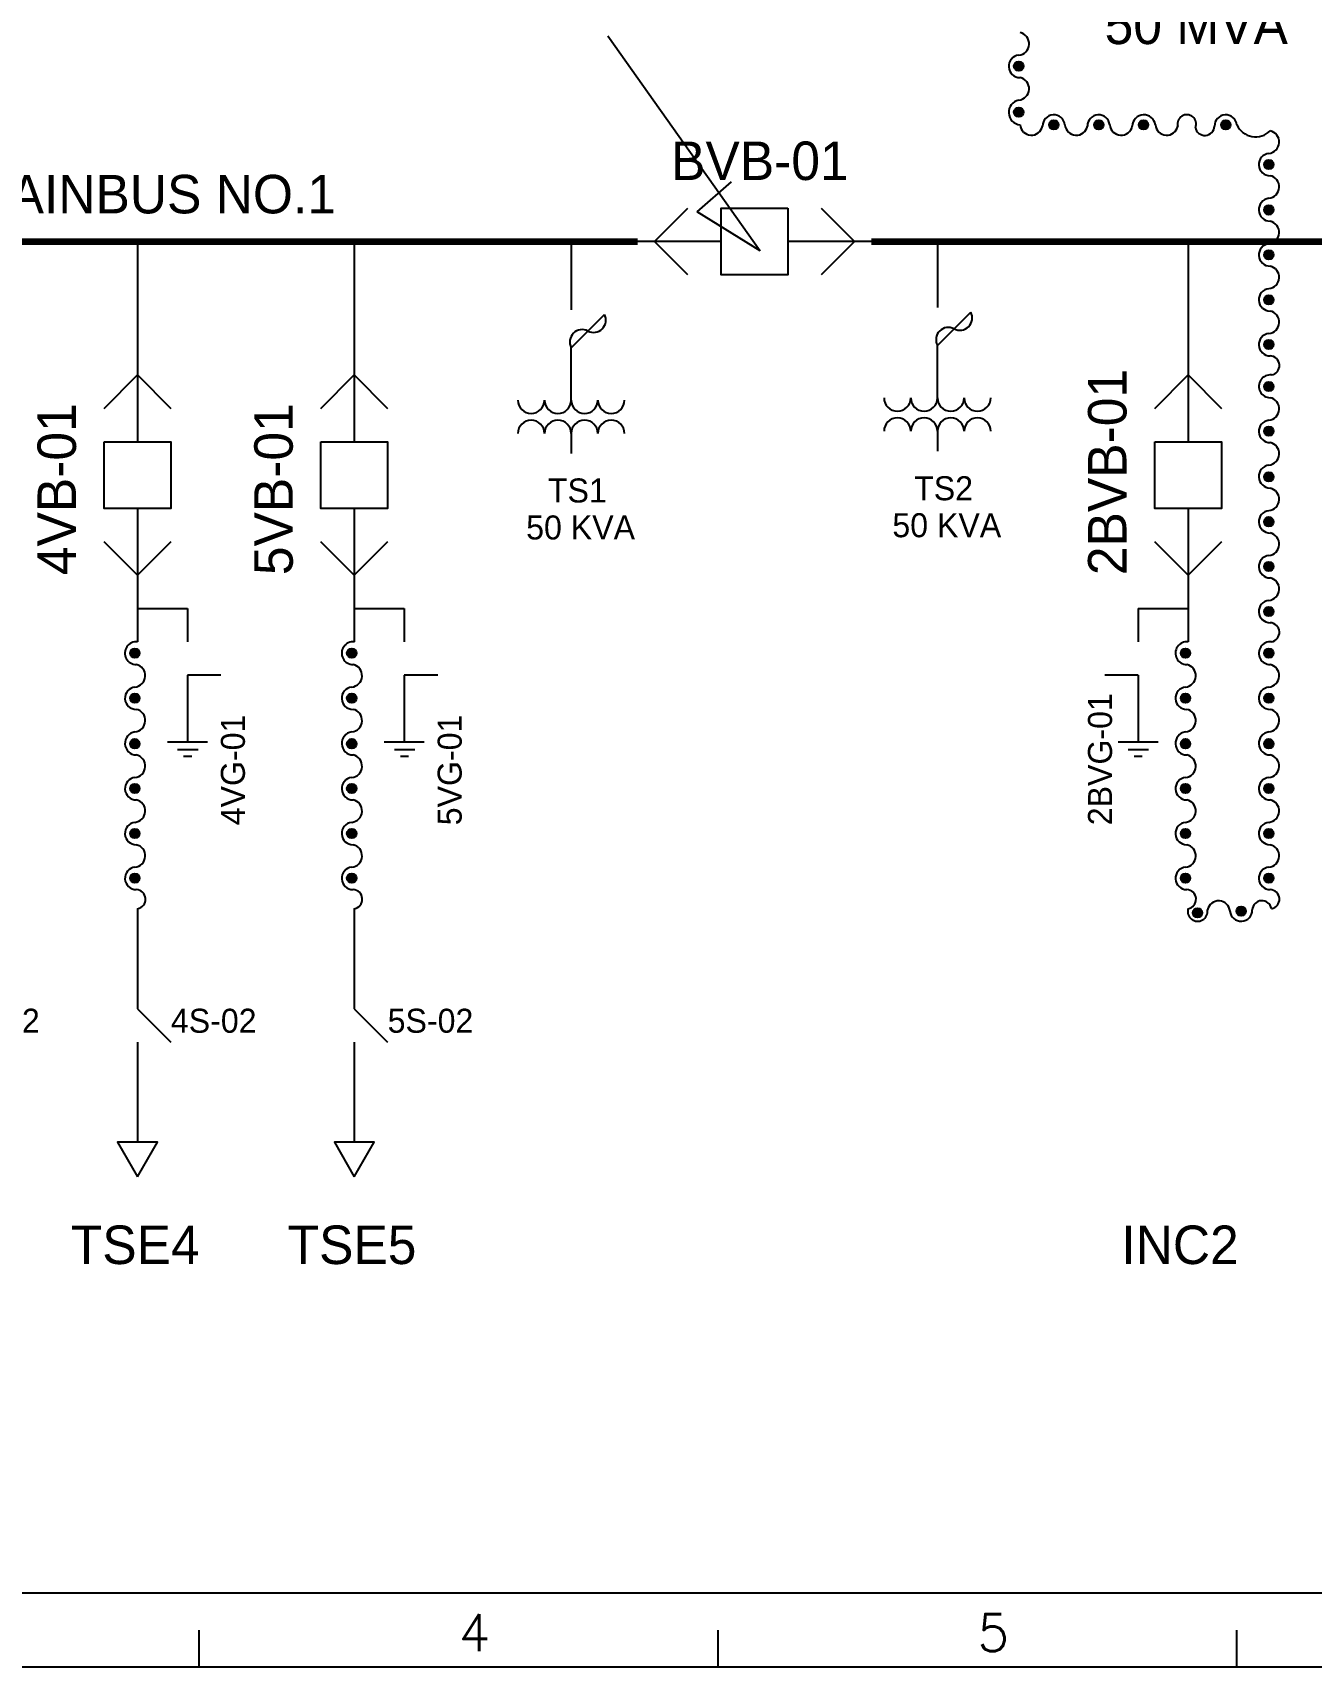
# Model space of a CAD drawing. Extents: x 462 to 1821, y -476 to 419.
# Drawn here: x 803.3 to 975.9, y -476.3 to -255.7 of the extents above; entities that cross this region are included whole.
import ezdxf

# ---------------------------------------------------------------- set-up
doc = ezdxf.new("R2010")
doc.units = 0
doc.header["$LTSCALE"] = 2
doc.header["$MEASUREMENT"] = 0
doc.layers.get('0').update_dxf_attribs({"linetype": 'CONTINUOUS'})
for name, color, linetype in [('F4', 62, 'CONTINUOUS'), ('F5', 4, 'CONTINUOUS'), ('SUB115KV', 7, 'CONTINUOUS')]:
    doc.layers.add(name, color=color, linetype=linetype)
doc.styles.add('SIMPLEX', font='simplex')

# ---------------------------------------------------------------- blocks, each defined once
blk = doc.blocks.new('SW-WIVE')
at = {"linetype": 'Continuous'}
for p, q in [((150, -65), (150, -60)), ((220, -65), (220, -60)), ((290, -65), (290, -60))]:
    blk.add_line(p, q, dxfattribs=at)
at = {"layer": 'SUB115KV', "linetype": 'Continuous'}
for p, q in [((500, -55), (-60, -55)), ((510, -65), (-70, -65))]:
    blk.add_line(p, q, dxfattribs=at)
at = {"linetype": 'Continuous', "style": 'SIMPLEX'}
for s, p in [('4', (185, -62.83)), ('5', (255, -62.83))]:
    blk.add_text(s, height=5, dxfattribs=at).set_placement(p)
blk = doc.blocks.new('GR')
for p, q in [((0, 0), (0, -0.5)), ((-0.3, -0.5), (0.3, -0.5)), ((-0.149, -0.614), (0.159, -0.614)), ((-0.059, -0.716), (0.064, -0.716))]:
    blk.add_line(p, q)
blk = doc.blocks.new('GR1')
at = {"xscale": 5, "yscale": 5, "zscale": 5}
blk.add_blockref('GR', (0, 0), dxfattribs=at)
blk = doc.blocks.new('TR')
for p, q in [((0, -0.5), (0, 0)), ((0, -1.5), (0, -0.5)), ((0, -4), (0, -5.5))]:
    blk.add_line(p, q)
for centre, start, end in [((-3, -1.5), 180, 0), ((-1, -1.5), 180, 0), ((1, -1.5), 180, 0), ((3, -1.5), 180, 0), ((-3, -4), 0, 180), ((-1, -4), 0, 180), ((1, -4), 0, 180), ((3, -4), 0, 180)]:
    blk.add_arc(centre, 1, start, end)

msp = doc.modelspace()

# ---------------------------------------------------------------- linework, layer by layer
at = {"linetype": 'Continuous'}
for p, q in [((880.93, -256.14), (901.49, -285.15)), ((893.02, -279.88), (897.64, -275.82)), ((901.49, -285.15), (893.02, -279.88))]:
    msp.add_line(p, q, dxfattribs=at)
for p, q in [((935.87, -259.92), (935.87, -260.61)), ((936.02, -259.83), (936.02, -260.72)), ((936.18, -259.7), (936.18, -260.8)), ((936.35, -259.64), (936.35, -260.89)), ((936.54, -259.66), (936.54, -260.8)), ((936.73, -259.75), (936.73, -260.74)), ((936.9, -259.89), (936.9, -260.61)), ((935.87, -266.1), (935.87, -266.79)), ((936.02, -266.01), (936.02, -266.9)), ((936.18, -265.89), (936.18, -266.98)), ((936.35, -265.82), (936.35, -267.07)), ((936.54, -265.84), (936.54, -266.98)), ((936.73, -265.93), (936.73, -266.92)), ((936.9, -266.08), (936.9, -266.79)), ((941.74, -268.11), (940.49, -268.11)), ((941.68, -267.94), (940.58, -267.94)), ((941.72, -268.3), (940.58, -268.3)), ((941.63, -268.49), (940.64, -268.49)), ((941.55, -267.78), (940.66, -267.78)), ((941.47, -267.63), (940.77, -267.63)), ((941.49, -268.66), (940.77, -268.66)), ((947.79, -268.11), (946.55, -268.11)), ((947.73, -267.94), (946.63, -267.94)), ((947.77, -268.3), (946.63, -268.3)), ((947.69, -268.49), (946.69, -268.49)), ((947.6, -267.78), (946.72, -267.78)), ((947.52, -267.63), (946.82, -267.63)), ((947.54, -268.66), (946.82, -268.66)), ((953.84, -268.11), (952.6, -268.11)), ((953.78, -267.94), (952.68, -267.94)), ((953.82, -268.3), (952.68, -268.3)), ((953.74, -268.49), (952.75, -268.49)), ((953.65, -267.78), (952.77, -267.78)), ((953.57, -267.63), (952.87, -267.63)), ((953.59, -268.66), (952.87, -268.66)), ((964.94, -268.11), (963.69, -268.11)), ((964.87, -267.94), (963.78, -267.94)), ((964.92, -268.3), (963.78, -268.3)), ((964.83, -268.49), (963.84, -268.49)), ((964.75, -267.78), (963.86, -267.78)), ((964.66, -267.63), (963.97, -267.63)), ((964.68, -268.66), (963.97, -268.66)), ((969.62, -273.16), (969.62, -273.86)), ((969.77, -273.08), (969.77, -273.96)), ((969.93, -272.95), (969.93, -274.05)), ((970.1, -272.89), (970.1, -274.13)), ((970.29, -272.91), (970.29, -274.05)), ((970.48, -272.99), (970.48, -273.98)), ((970.65, -273.14), (970.65, -273.86)), ((887.24, -283.9), (891.74, -279.4)), ((909.74, -279.4), (914.24, -283.9)), ((969.62, -279.31), (969.62, -280.01)), ((969.77, -279.23), (969.77, -280.11)), ((969.93, -279.1), (969.93, -280.2)), ((970.1, -279.04), (970.1, -280.28)), ((970.29, -279.06), (970.29, -280.2)), ((970.48, -279.14), (970.48, -280.13)), ((970.65, -279.29), (970.65, -280.01)), ((896.24, -283.9), (884.99, -283.9)), ((891.74, -288.4), (887.24, -283.9)), ((916.49, -283.9), (905.24, -283.9)), ((914.24, -283.9), (909.74, -288.4)), ((959.24, -283.9), (959.24, -310.9)), ((969.62, -285.36), (969.62, -286.06)), ((969.77, -285.28), (969.77, -286.17)), ((969.93, -285.15), (969.93, -286.25)), ((970.1, -285.09), (970.1, -286.33)), ((970.29, -285.11), (970.29, -286.25)), ((970.48, -285.19), (970.48, -286.19)), ((970.65, -285.34), (970.65, -286.06)), ((969.62, -291.42), (969.62, -292.11)), ((969.77, -291.33), (969.77, -292.22)), ((969.93, -291.2), (969.93, -292.3)), ((970.1, -291.14), (970.1, -292.39)), ((970.29, -291.16), (970.29, -292.3)), ((970.48, -291.25), (970.48, -292.24)), ((970.65, -291.39), (970.65, -292.11)), ((876.01, -298.22), (880.51, -293.72)), ((925.42, -297.92), (929.92, -293.42)), ((969.62, -297.47), (969.62, -298.16)), ((969.77, -297.38), (969.77, -298.27)), ((969.93, -297.26), (969.93, -298.35)), ((970.1, -297.19), (970.1, -298.44)), ((970.29, -297.21), (970.29, -298.35)), ((970.48, -297.3), (970.48, -298.29)), ((970.65, -297.45), (970.65, -298.16)), ((876.01, -302.72), (876.01, -298.22)), ((925.42, -302.42), (925.42, -297.92)), ((954.74, -306.4), (959.24, -301.9)), ((959.24, -301.9), (963.74, -306.4)), ((969.62, -303.11), (969.62, -303.81)), ((969.77, -303.03), (969.77, -303.91)), ((969.93, -302.9), (969.93, -304)), ((970.1, -302.84), (970.1, -304.08)), ((970.29, -302.86), (970.29, -304)), ((970.48, -302.94), (970.48, -303.93)), ((970.65, -303.09), (970.65, -303.81)), ((969.62, -309.16), (969.62, -309.86)), ((969.77, -309.08), (969.77, -309.96)), ((969.93, -308.95), (969.93, -310.05)), ((970.1, -308.89), (970.1, -310.13)), ((970.29, -308.91), (970.29, -310.05)), ((970.48, -308.99), (970.48, -309.98)), ((970.65, -309.14), (970.65, -309.86)), ((969.62, -315.31), (969.62, -316.01)), ((969.77, -315.23), (969.77, -316.11)), ((969.93, -315.1), (969.93, -316.2)), ((970.1, -315.04), (970.1, -316.28)), ((970.29, -315.06), (970.29, -316.2)), ((970.48, -315.14), (970.48, -316.13)), ((970.65, -315.29), (970.65, -316.01)), ((959.24, -319.9), (959.24, -337.9)), ((969.62, -321.36), (969.62, -322.06)), ((969.77, -321.28), (969.77, -322.17)), ((969.93, -321.15), (969.93, -322.25)), ((970.1, -321.09), (970.1, -322.33)), ((970.29, -321.11), (970.29, -322.25)), ((970.48, -321.19), (970.48, -322.19)), ((970.65, -321.34), (970.65, -322.06)), ((959.24, -328.9), (954.74, -324.4)), ((963.74, -324.4), (959.24, -328.9)), ((969.62, -327.42), (969.62, -328.11)), ((969.77, -327.33), (969.77, -328.22)), ((969.93, -327.2), (969.93, -328.3)), ((970.1, -327.14), (970.1, -328.39)), ((970.29, -327.16), (970.29, -328.3)), ((970.48, -327.25), (970.48, -328.24)), ((970.65, -327.39), (970.65, -328.11)), ((817.49, -333.4), (824.24, -333.4)), ((824.24, -333.4), (824.24, -337.9)), ((846.74, -333.4), (853.49, -333.4)), ((853.49, -333.4), (853.49, -337.9)), ((952.49, -333.4), (959.24, -333.4)), ((952.49, -333.4), (952.49, -337.9)), ((969.62, -333.47), (969.62, -334.16)), ((969.77, -333.38), (969.77, -334.27)), ((969.93, -333.26), (969.93, -334.35)), ((970.1, -333.19), (970.1, -334.44)), ((970.29, -333.21), (970.29, -334.35)), ((970.48, -333.3), (970.48, -334.29)), ((970.65, -333.45), (970.65, -334.16)), ((958.37, -339.11), (958.37, -339.81)), ((958.52, -339.03), (958.52, -339.91)), ((958.68, -338.9), (958.68, -340)), ((958.85, -338.84), (958.85, -340.08)), ((959.04, -338.86), (959.04, -340)), ((959.23, -338.94), (959.23, -339.93)), ((959.4, -339.09), (959.4, -339.81)), ((969.62, -339.11), (969.62, -339.81)), ((969.77, -339.03), (969.77, -339.91)), ((969.93, -338.9), (969.93, -340)), ((970.1, -338.84), (970.1, -340.08)), ((970.29, -338.86), (970.29, -340)), ((970.48, -338.94), (970.48, -339.93)), ((970.65, -339.09), (970.65, -339.81)), ((828.74, -342.4), (824.24, -342.4)), ((824.24, -342.4), (824.24, -346.9)), ((853.49, -342.4), (853.49, -346.9)), ((857.99, -342.4), (853.49, -342.4)), ((952.49, -342.4), (947.99, -342.4)), ((952.49, -342.4), (952.49, -346.9)), ((958.37, -345.16), (958.37, -345.86)), ((958.52, -345.08), (958.52, -345.96)), ((958.68, -344.95), (958.68, -346.05)), ((958.85, -344.89), (958.85, -346.13)), ((959.04, -344.91), (959.04, -346.05)), ((959.23, -344.99), (959.23, -345.98)), ((959.4, -345.14), (959.4, -345.86)), ((969.62, -345.16), (969.62, -345.86)), ((969.77, -345.08), (969.77, -345.96)), ((969.93, -344.95), (969.93, -346.05)), ((970.1, -344.89), (970.1, -346.13)), ((970.29, -344.91), (970.29, -346.05)), ((970.48, -344.99), (970.48, -345.98)), ((970.65, -345.14), (970.65, -345.86)), ((958.37, -351.31), (958.37, -352.01)), ((958.52, -351.23), (958.52, -352.11)), ((958.68, -351.1), (958.68, -352.2)), ((958.85, -351.04), (958.85, -352.28)), ((959.04, -351.06), (959.04, -352.2)), ((959.23, -351.14), (959.23, -352.13)), ((959.4, -351.29), (959.4, -352.01)), ((969.62, -351.31), (969.62, -352.01)), ((969.77, -351.23), (969.77, -352.11)), ((969.93, -351.1), (969.93, -352.2)), ((970.1, -351.04), (970.1, -352.28)), ((970.29, -351.06), (970.29, -352.2)), ((970.48, -351.14), (970.48, -352.13)), ((970.65, -351.29), (970.65, -352.01)), ((958.68, -357.15), (958.68, -358.25)), ((958.85, -357.09), (958.85, -358.33)), ((959.04, -357.11), (959.04, -358.25)), ((959.23, -357.19), (959.23, -358.19)), ((969.93, -357.15), (969.93, -358.25)), ((970.1, -357.09), (970.1, -358.33)), ((970.29, -357.11), (970.29, -358.25)), ((970.48, -357.19), (970.48, -358.19)), ((958.37, -357.36), (958.37, -358.06)), ((958.52, -357.28), (958.52, -358.17)), ((959.4, -357.34), (959.4, -358.06)), ((969.62, -357.36), (969.62, -358.06)), ((969.77, -357.28), (969.77, -358.17)), ((970.65, -357.34), (970.65, -358.06)), ((958.37, -363.42), (958.37, -364.11)), ((958.52, -363.33), (958.52, -364.22)), ((958.68, -363.2), (958.68, -364.3)), ((958.85, -363.14), (958.85, -364.39)), ((959.04, -363.16), (959.04, -364.3)), ((959.23, -363.25), (959.23, -364.24)), ((959.4, -363.39), (959.4, -364.11)), ((969.62, -363.42), (969.62, -364.11)), ((969.77, -363.33), (969.77, -364.22)), ((969.93, -363.2), (969.93, -364.3)), ((970.1, -363.14), (970.1, -364.39)), ((970.29, -363.16), (970.29, -364.3)), ((970.48, -363.25), (970.48, -364.24)), ((970.65, -363.39), (970.65, -364.11)), ((958.37, -369.47), (958.37, -370.16)), ((958.52, -369.38), (958.52, -370.27)), ((958.68, -369.26), (958.68, -370.35)), ((958.85, -369.19), (958.85, -370.44)), ((959.04, -369.21), (959.04, -370.35)), ((959.23, -369.3), (959.23, -370.29)), ((959.4, -369.45), (959.4, -370.16)), ((969.62, -369.47), (969.62, -370.16)), ((969.77, -369.38), (969.77, -370.27)), ((969.93, -369.26), (969.93, -370.35)), ((970.1, -369.19), (970.1, -370.44)), ((970.29, -369.21), (970.29, -370.35)), ((970.48, -369.3), (970.48, -370.29)), ((970.65, -369.45), (970.65, -370.16)), ((959.91, -374.49), (961.16, -374.49)), ((959.93, -374.3), (961.07, -374.3)), ((959.98, -374.66), (961.07, -374.66)), ((960.02, -374.11), (961.01, -374.11)), ((960.1, -374.83), (960.99, -374.83)), ((960.17, -373.94), (960.88, -373.94)), ((965.78, -374.29), (967.03, -374.29)), ((965.8, -374.1), (966.94, -374.1)), ((965.84, -374.46), (966.94, -374.46)), ((965.89, -373.91), (966.88, -373.91)), ((965.97, -374.63), (966.86, -374.63)), ((966.03, -373.74), (966.75, -373.74)), ((966.06, -374.78), (966.75, -374.78)), ((960.19, -374.98), (960.88, -374.98))]:
    msp.add_line(p, q)
at = {"ltscale": 0.1}
for p, q in [((876.06, -293.1), (876.06, -283.87)), ((925.47, -292.8), (925.47, -283.57))]:
    msp.add_line(p, q, dxfattribs=at)
for points in [[(905.24, -279.4), (905.24, -288.4), (896.24, -288.4), (896.24, -279.4)], [(954.74, -310.9), (963.74, -310.9), (963.74, -319.9), (954.74, -319.9)]]:
    msp.add_lwpolyline(points, close=True)
at = {"color": 7, "const_width": 0.9}
for points in [[(643.08, -283.9), (884.99, -283.9)], [(916.49, -283.9), (1153.77, -283.9)]]:
    msp.add_lwpolyline(points, dxfattribs=at)
for centre in [(936.39, -260.25), (936.39, -266.43), (941.13, -268.15), (947.19, -268.15), (953.24, -268.15), (964.33, -268.15), (970.14, -273.49), (970.14, -279.64), (970.14, -285.69), (970.14, -291.75), (970.14, -297.8), (970.14, -303.44), (970.14, -309.49), (970.14, -315.64), (970.14, -321.69), (970.14, -327.75), (970.14, -333.8), (958.89, -339.44), (970.14, -339.44), (958.89, -345.49), (970.14, -345.49), (958.89, -351.64), (970.14, -351.64), (958.89, -357.69), (970.14, -357.69), (958.89, -363.75), (970.14, -363.75), (958.89, -369.8), (970.14, -369.8), (960.52, -374.45), (966.39, -374.25)]:
    msp.add_circle(centre, 0.636)
for centre, radius, start, end in [((936.25, -257.22), 1.54, 275.3517, 77.9395), ((936.55, -260.26), 1.51, 95.9298, 270.8313), ((936.25, -263.28), 1.54, 275.3517, 77.9395), ((936.73, -266.47), 1.69, 101.5369, 264.5611), ((941.12, -268.31), 1.51, 5.9298, 180.8313), ((947.17, -268.31), 1.51, 5.9158, 180.8469), ((953.28, -268.36), 1.56, 7.7751, 178.7725), ((959.07, -268.03), 1.25, 337.7987, 193.994), ((964.32, -268.31), 1.51, 5.9158, 180.8469), ((938.1, -268.01), 1.54, 185.3517, 347.9395), ((944.16, -268.01), 1.54, 185.3517, 347.9395), ((950.21, -268.01), 1.54, 185.3517, 347.9395), ((956.36, -268.01), 1.54, 185.3517, 347.9395), ((961.51, -268.28), 1.3, 189.733, 357.7939), ((968.36, -266.97), 2.8, 205.016, 314.4967), ((970, -270.47), 1.54, 275.3517, 77.9395), ((970.3, -273.51), 1.51, 95.9158, 270.8469), ((970, -276.52), 1.54, 275.3517, 77.9395), ((970.35, -279.6), 1.56, 97.7751, 268.7725), ((970, -282.67), 1.54, 275.3517, 77.9395), ((970.3, -285.71), 1.51, 95.9158, 270.8469), ((970, -288.72), 1.54, 275.3517, 77.9395), ((970.3, -291.76), 1.51, 95.9298, 270.8313), ((970, -294.78), 1.54, 275.3517, 77.9395), ((970.3, -297.81), 1.51, 95.9158, 270.8469), ((970.27, -300.62), 1.3, 279.733, 87.7939), ((970.33, -303.43), 1.54, 83.8275, 269.8323), ((970, -306.47), 1.54, 275.3517, 77.9395), ((970.3, -309.51), 1.51, 95.9158, 270.8469), ((970, -312.52), 1.54, 275.3517, 77.9395), ((970.35, -315.6), 1.56, 97.7751, 268.7725), ((970, -318.67), 1.54, 275.3517, 77.9395), ((970.3, -321.71), 1.51, 95.9158, 270.8469), ((970, -324.72), 1.54, 275.3517, 77.9395), ((970.3, -327.76), 1.51, 95.9298, 270.8313), ((970, -330.78), 1.54, 275.3517, 77.9395), ((970.3, -333.81), 1.51, 95.9158, 270.8469), ((970.27, -336.62), 1.3, 279.733, 87.7939), ((959.08, -339.43), 1.54, 83.8275, 269.8323), ((970.33, -339.43), 1.54, 83.8275, 269.8323), ((958.75, -342.47), 1.54, 275.3517, 77.9395), ((970, -342.47), 1.54, 275.3517, 77.9395), ((959.05, -345.51), 1.51, 95.9158, 270.8469), ((970.3, -345.51), 1.51, 95.9158, 270.8469), ((958.75, -348.52), 1.54, 275.3517, 77.9395), ((970, -348.52), 1.54, 275.3517, 77.9395), ((959.1, -351.6), 1.56, 97.7751, 268.7725), ((970.35, -351.6), 1.56, 97.7751, 268.7725), ((958.75, -354.67), 1.54, 275.3517, 77.9395), ((970, -354.67), 1.54, 275.3517, 77.9395), ((959.05, -357.71), 1.51, 95.9158, 270.8469), ((970.3, -357.71), 1.51, 95.9158, 270.8469), ((958.75, -360.72), 1.54, 275.3517, 77.9395), ((970, -360.72), 1.54, 275.3517, 77.9395), ((959.05, -363.76), 1.51, 95.9298, 270.8313), ((970.3, -363.76), 1.51, 95.9298, 270.8313), ((958.75, -366.78), 1.54, 275.3517, 77.9395), ((970, -366.78), 1.54, 275.3517, 77.9395), ((959.05, -369.81), 1.51, 95.9158, 270.8469), ((970.3, -369.81), 1.51, 95.9158, 270.8469), ((959.02, -372.62), 1.3, 279.733, 87.7939), ((970.27, -372.62), 1.3, 279.733, 87.7939), ((960.53, -374.26), 1.34, 164.3399, 8.2481), ((963.37, -374.39), 1.54, 5.3517, 167.9395), ((966.4, -374.09), 1.51, 185.9158, 0.8469), ((969.21, -374.12), 1.3, 9.733, 177.7939)]:
    msp.add_arc(centre, radius, start, end)
at = {"ltscale": 0.1}
for centre, start, end in [((879.03, -294.5), 242.0783, 27.9217), ((926.89, -297.14), 62.0783, 207.9217), ((928.45, -294.21), 242.0783, 27.9217), ((877.48, -297.44), 62.0783, 207.9217)]:
    msp.add_arc(centre, 1.66, start, end, dxfattribs=at)
at = {"layer": 'F4'}
for p, q in [((817.49, -283.9), (817.49, -310.9)), ((812.99, -306.4), (817.49, -301.9)), ((817.49, -301.9), (821.99, -306.4)), ((817.49, -319.9), (817.49, -337.9)), ((817.49, -328.9), (812.99, -324.4)), ((821.99, -324.4), (817.49, -328.9)), ((816.62, -339.11), (816.62, -339.81)), ((816.77, -339.03), (816.77, -339.91)), ((816.93, -338.9), (816.93, -340)), ((817.1, -338.84), (817.1, -340.08)), ((817.29, -338.86), (817.29, -340)), ((817.48, -338.94), (817.48, -339.93)), ((817.65, -339.09), (817.65, -339.81)), ((816.62, -345.16), (816.62, -345.86)), ((816.77, -345.08), (816.77, -345.96)), ((816.93, -344.95), (816.93, -346.05)), ((817.1, -344.89), (817.1, -346.13)), ((817.29, -344.91), (817.29, -346.05)), ((817.48, -344.99), (817.48, -345.98)), ((817.65, -345.14), (817.65, -345.86)), ((816.62, -351.31), (816.62, -352.01)), ((816.77, -351.23), (816.77, -352.11)), ((816.93, -351.1), (816.93, -352.2)), ((817.1, -351.04), (817.1, -352.28)), ((817.29, -351.06), (817.29, -352.2)), ((817.48, -351.14), (817.48, -352.13)), ((817.65, -351.29), (817.65, -352.01)), ((816.93, -357.15), (816.93, -358.25)), ((817.1, -357.09), (817.1, -358.33)), ((817.29, -357.11), (817.29, -358.25)), ((817.48, -357.19), (817.48, -358.19)), ((816.62, -357.36), (816.62, -358.06)), ((816.77, -357.28), (816.77, -358.17)), ((817.65, -357.34), (817.65, -358.06)), ((816.62, -363.42), (816.62, -364.11)), ((816.77, -363.33), (816.77, -364.22)), ((816.93, -363.2), (816.93, -364.3)), ((817.1, -363.14), (817.1, -364.39)), ((817.29, -363.16), (817.29, -364.3)), ((817.48, -363.25), (817.48, -364.24)), ((817.65, -363.39), (817.65, -364.11)), ((816.62, -369.47), (816.62, -370.16)), ((816.77, -369.38), (816.77, -370.27)), ((816.93, -369.26), (816.93, -370.35)), ((817.1, -369.19), (817.1, -370.44)), ((817.29, -369.21), (817.29, -370.35)), ((817.48, -369.3), (817.48, -370.29)), ((817.65, -369.45), (817.65, -370.16)), ((817.49, -373.9), (817.49, -387.4)), ((817.49, -387.4), (821.99, -391.9)), ((817.49, -391.9), (817.49, -405.4))]:
    msp.add_line(p, q, dxfattribs=at)
for points in [[(812.99, -310.9), (821.99, -310.9), (821.99, -319.9), (812.99, -319.9)], [(817.49, -410.07), (820.18, -405.4), (814.8, -405.4)]]:
    msp.add_lwpolyline(points, close=True, dxfattribs=at)
for centre in [(817.14, -339.44), (817.14, -345.49), (817.14, -351.64), (817.14, -357.69), (817.14, -363.75), (817.14, -369.8)]:
    msp.add_circle(centre, 0.636, dxfattribs=at)
for centre, radius, start, end in [((817.33, -339.43), 1.54, 83.8275, 269.8323), ((817, -342.47), 1.54, 275.3517, 77.9395), ((817.3, -345.51), 1.51, 95.9158, 270.8469), ((817, -348.52), 1.54, 275.3517, 77.9395), ((817.35, -351.6), 1.56, 97.7751, 268.7725), ((817, -354.67), 1.54, 275.3517, 77.9395), ((817.3, -357.71), 1.51, 95.9158, 270.8469), ((817, -360.72), 1.54, 275.3517, 77.9395), ((817.3, -363.76), 1.51, 95.9298, 270.8313), ((817, -366.78), 1.54, 275.3517, 77.9395), ((817.3, -369.81), 1.51, 95.9158, 270.8469), ((817.27, -372.62), 1.3, 279.733, 87.7939)]:
    msp.add_arc(centre, radius, start, end, dxfattribs=at)
at = {"layer": 'F5'}
for p, q in [((846.74, -283.9), (846.74, -310.9)), ((842.24, -306.4), (846.74, -301.9)), ((846.74, -301.9), (851.24, -306.4)), ((846.74, -319.9), (846.74, -337.9)), ((846.74, -328.9), (842.24, -324.4)), ((851.24, -324.4), (846.74, -328.9)), ((845.87, -339.11), (845.87, -339.81)), ((846.02, -339.03), (846.02, -339.91)), ((846.18, -338.9), (846.18, -340)), ((846.35, -338.84), (846.35, -340.08)), ((846.54, -338.86), (846.54, -340)), ((846.73, -338.94), (846.73, -339.93)), ((846.9, -339.09), (846.9, -339.81)), ((845.87, -345.16), (845.87, -345.86)), ((846.02, -345.08), (846.02, -345.96)), ((846.18, -344.95), (846.18, -346.05)), ((846.35, -344.89), (846.35, -346.13)), ((846.54, -344.91), (846.54, -346.05)), ((846.73, -344.99), (846.73, -345.98)), ((846.9, -345.14), (846.9, -345.86)), ((845.87, -351.31), (845.87, -352.01)), ((846.02, -351.23), (846.02, -352.11)), ((846.18, -351.1), (846.18, -352.2)), ((846.35, -351.04), (846.35, -352.28)), ((846.54, -351.06), (846.54, -352.2)), ((846.73, -351.14), (846.73, -352.13)), ((846.9, -351.29), (846.9, -352.01)), ((846.18, -357.15), (846.18, -358.25)), ((846.35, -357.09), (846.35, -358.33)), ((846.54, -357.11), (846.54, -358.25)), ((846.73, -357.19), (846.73, -358.19)), ((845.87, -357.36), (845.87, -358.06)), ((846.02, -357.28), (846.02, -358.17)), ((846.9, -357.34), (846.9, -358.06)), ((845.87, -363.42), (845.87, -364.11)), ((846.02, -363.33), (846.02, -364.22)), ((846.18, -363.2), (846.18, -364.3)), ((846.35, -363.14), (846.35, -364.39)), ((846.54, -363.16), (846.54, -364.3)), ((846.73, -363.25), (846.73, -364.24)), ((846.9, -363.39), (846.9, -364.11)), ((845.87, -369.47), (845.87, -370.16)), ((846.02, -369.38), (846.02, -370.27)), ((846.18, -369.26), (846.18, -370.35)), ((846.35, -369.19), (846.35, -370.44)), ((846.54, -369.21), (846.54, -370.35)), ((846.73, -369.3), (846.73, -370.29)), ((846.9, -369.45), (846.9, -370.16)), ((846.74, -373.9), (846.74, -387.4)), ((846.74, -387.4), (851.24, -391.9)), ((846.74, -391.9), (846.74, -405.4))]:
    msp.add_line(p, q, dxfattribs=at)
for points in [[(842.24, -310.9), (851.24, -310.9), (851.24, -319.9), (842.24, -319.9)], [(846.74, -410.07), (849.43, -405.4), (844.05, -405.4)]]:
    msp.add_lwpolyline(points, close=True, dxfattribs=at)
for centre in [(846.39, -339.44), (846.39, -345.49), (846.39, -351.64), (846.39, -357.69), (846.39, -363.75), (846.39, -369.8)]:
    msp.add_circle(centre, 0.636, dxfattribs=at)
for centre, radius, start, end in [((846.58, -339.43), 1.54, 83.8275, 269.8323), ((846.25, -342.47), 1.54, 275.3517, 77.9395), ((846.55, -345.51), 1.51, 95.9158, 270.8469), ((846.25, -348.52), 1.54, 275.3517, 77.9395), ((846.6, -351.6), 1.56, 97.7751, 268.7725), ((846.25, -354.67), 1.54, 275.3517, 77.9395), ((846.55, -357.71), 1.51, 95.9158, 270.8469), ((846.25, -360.72), 1.54, 275.3517, 77.9395), ((846.55, -363.76), 1.51, 95.9298, 270.8313), ((846.25, -366.78), 1.54, 275.3517, 77.9395), ((846.55, -369.81), 1.51, 95.9158, 270.8469), ((846.52, -372.62), 1.3, 279.733, 87.7939)]:
    msp.add_arc(centre, radius, start, end, dxfattribs=at)

# ---------------------------------------------------------------- block references
at = {"xscale": 1.8, "yscale": 1.8, "zscale": 1.8}
for name, p in [('TR', (876.01, -302.59)), ('TR', (925.42, -302.29)), ('GR1', (824.24, -346.9)), ('GR1', (853.49, -346.9)), ('GR1', (952.49, -346.9))]:
    msp.add_blockref(name, p, dxfattribs=at)
at = {"layer": 'SUB115KV', "linetype": 'Continuous'}
msp.add_blockref('SW-WIVE', (675.82, -411.25), dxfattribs=at)

# ---------------------------------------------------------------- texts
at = {"color": 7, "attachment_point": 1, "style": 'SIMPLEX'}
for s, insert, char_height, width in [('\\fAngsana New|b0|i0|c0|p16;TP2\\P50 MVA', (947.99, -243.4), 5.1975, 214.007), ('\\fAngsana New|b0|i0|c0|p16;BVB-01', (889.49, -270.4), 5.1975, 214.007), ('\\fAngsana New|b0|i0|c222|p18;22 kV MAINBUS NO.1', (774.74, -274.9), 5.1975, 214.007), ('{\\fAngsana New|b0|i0|c0|p16;TS1}', (872.87, -315.86), 3.24, 48.3995), ('{\\fAngsana New|b0|i0|c0|p16;TS2}', (922.28, -315.56), 3.24, 48.3995), ('{\\fAngsana New|b0|i0|c0|p16;50 KVA}', (869.93, -320.85), 3.24, 48.3995), ('{\\fAngsana New|b0|i0|c0|p16;50 KVA}', (919.34, -320.55), 3.24, 48.3995), ('\\fAngsanaUPC|b0|i0|c0|p18;3S-02', (792.74, -387.4), 3.24, 48.3995), ('\\fAngsanaUPC|b0|i0|c0|p18;4S-02', (821.99, -387.4), 3.24, 48.3995), ('\\fAngsanaUPC|b0|i0|c0|p18;5S-02', (851.24, -387.4), 3.24, 48.3995), ('\\fAngsana New|b0|i0|c0|p16;TSE4', (808.49, -416.65), 5.1975, 270.6784), ('\\fAngsana New|b0|i0|c0|p16;TSE5', (837.74, -416.65), 5.1975, 270.6784), ('\\fAngsanaUPC|b0|i0|c0|p18;INC2', (950.24, -416.65), 5.1975, 270.6784)]:
    msp.add_mtext(s, dxfattribs=dict(at, insert=insert, char_height=char_height, width=width))
at = {"color": 7, "attachment_point": 1, "rotation": 90, "style": 'SIMPLEX'}
for s, insert, char_height, width in [('\\fAngsana New|b0|i0|c0|p16;2BVB-01', (945.74, -328.9), 5.1975, 95.6495), ('\\fAngsana New|b0|i0|c0|p16;4VB-01', (803.99, -328.9), 5.1975, 95.6495), ('\\fAngsana New|b0|i0|c0|p16;5VB-01', (833.24, -328.9), 5.1975, 95.6495), ('\\fAngsanaUPC|b0|i0|c0|p18;2BVG-01', (945.74, -362.65), 3.24, 48.3995), ('\\fAngsanaUPC|b0|i0|c0|p18;4VG-01', (828.74, -362.65), 3.24, 48.3995), ('\\fAngsanaUPC|b0|i0|c0|p18;5VG-01', (857.99, -362.65), 3.24, 48.3995)]:
    msp.add_mtext(s, dxfattribs=dict(at, insert=insert, char_height=char_height, width=width))

doc.saveas('drawing.dxf')
